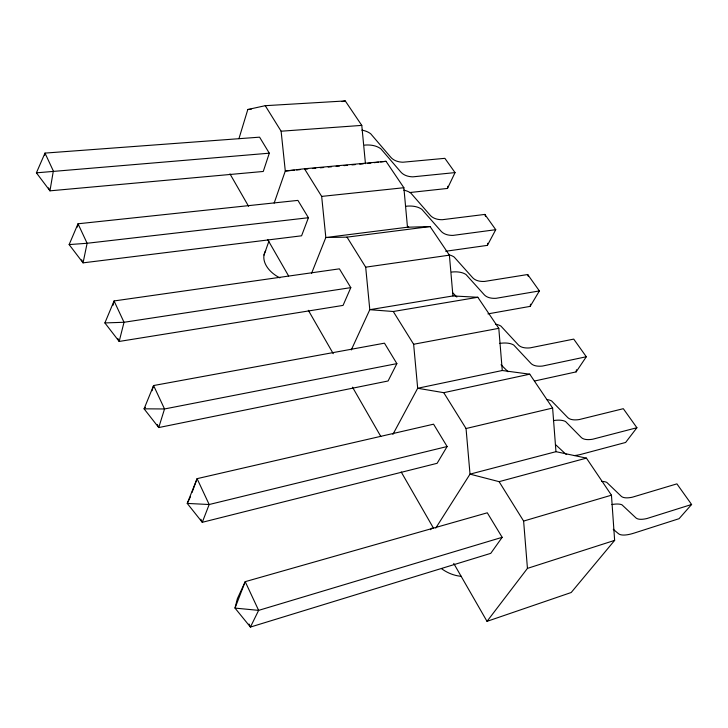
<?xml version="1.0" encoding="UTF-8"?>
<svg xmlns="http://www.w3.org/2000/svg" width="728" height="728" viewBox="0 0 728 728"><rect width="100%" height="100%" fill="white"/><g stroke="black" fill="none" stroke-linecap="round" stroke-linejoin="round"><path stroke-width="1.09" d="M487.924 313.886L530.184 306.37L530.53 304.168M534.443 381.035L576.139 371.89L576.467 369.751M445.682 251.26L487.405 245.372L487.742 243.252M409.682 192.547L447.483 188.443L447.838 186.25M44.636 155.31L44.99 153.098L259.587 137.164L269.305 153.189L263.263 171.462L49.959 190.836L36.4 172.836L44.99 153.098L53.335 170.971L49.959 190.836L48.594 187.86M77.368 227.072L78.014 223.787L297.916 200.391L308.417 217.727L301.583 235.799L83.056 262.854L69.142 244.59L78.014 223.787L87.114 243.27L83.056 262.854L81.645 259.796M113.04 305.25L114.069 300.955L339.403 268.841L350.805 287.642L343.052 305.405L119.174 341.45L104.887 322.932L114.069 300.955L124.024 322.276L119.174 341.45L117.781 338.42M152.052 390.754L153.59 385.54L384.466 343.17L396.869 363.627L388.079 380.981L158.74 427.554L144.08 408.827L153.59 385.54L164.528 408.963L158.74 427.554L157.348 424.524M238.948 138.657L247.811 109.509L265.247 105.687L345.272 100.937L361.78 125.389L365.447 163.673M274.156 203.094L285.294 171.007L281.117 131.213L265.247 105.687M264.009 255.073L268.823 241.469M192.056 492.437L197.088 478.66L433.57 424.178L447.119 446.528L437.119 463.308L202.275 522.304L187.242 503.421L197.088 478.66L209.173 504.522L202.275 522.304L200.864 519.228M311.548 273.373L325.826 237.519L321.667 196.405L304.477 168.769L285.294 171.007L294.321 170.179M351.26 349.968L369.797 309.691L365.684 267.167L347.01 237.137L325.826 237.519L407.48 227.218L430.093 226.563L449.394 255.155L452.943 295.941L477.832 297.279L498.798 328.337L502.265 370.507L529.756 374.183L552.616 408.044L555.965 451.679L586.431 458.121L611.456 495.186L614.641 540.385L571.198 592.51L487.014 621.348L453.726 563.399M447.483 188.443L455.046 172.6L444.872 158.331L402.884 162.217A33.534 20.075 -36.6 0 1 390.709 157.184L370.716 133.797A36.992 22.959 -33.9 0 0 363.572 130.494L361.871 130.148M190.499 496.669L187.242 503.421L209.173 504.522L447.119 446.528M487.405 245.372L495.741 229.693L484.848 214.414L442.278 219.71A34.735 19.092 -35.8 0 1 430.184 215.251L410.892 193.138A38.356 21.867 -33.5 0 0 403.794 190.163M392.893 434.407L417.681 388.261L413.631 344.253L393.266 311.502L369.797 309.691L452.943 295.941M530.184 306.37L539.384 290.927L527.691 274.52L484.566 281.436A36.036 17.909 -35.1 0 1 472.59 277.632L454.181 257.057A39.831 20.548 -33.1 0 0 448.767 254.782M435.754 528.091L470.015 474.137L466.047 428.528L443.752 392.683L417.681 388.261L502.265 370.507M576.139 371.89L586.304 356.756L573.728 339.102L530.084 347.866A37.437 16.471 -34.5 0 1 518.281 344.844L500.955 326.126A41.414 18.937 -32.8 0 0 495.632 324.215M502.165 537.319L490.754 553.353L250.423 627.063L235.008 608.089L237.374 598.671L245.218 581.663L487.296 512.803L502.165 537.319L258.631 610.373L235.008 608.089L245.218 581.663L258.631 610.373L250.423 627.063L249.021 624.023M487.014 621.348L527.445 568.386L614.641 540.385M546.446 399.508A43.134 16.981 -32.4 0 1 551.642 400.973L567.649 417.463A38.957 14.742 -33.9 0 0 579.206 419.565L623.314 408.69L636.9 427.736L625.625 442.46L581.281 454.281A41.578 14.924 -33.4 0 1 574.319 455.546M145.409 407.316L144.08 408.827L164.528 408.963L396.869 363.627M601.747 481.435A45.009 14.606 -32.1 0 1 606.77 482.373L621.148 496.178A40.613 12.649 -33.3 0 0 632.386 497.188L676.904 483.865L691.6 504.486L679.087 518.682L634.334 533.023A43.343 12.613 -32.9 0 1 624.442 535.044L623.132 535.053A43.343 12.613 -32.9 0 1 618.418 533.633L613.249 529.302M691.6 504.486L647.001 518.509A41.068 12.03 -33.2 0 1 635.853 517.817L621.958 504.804A45.527 13.905 -32 0 0 615.415 504.085L613.722 504.267A45.527 13.905 -32 0 0 611.911 504.55M555.965 451.679L470.015 474.137L499.099 481.663L523.614 521.066L611.456 495.186M499.099 481.663L586.431 458.121M636.9 427.736L592.674 439.221A39.376 14.232 -33.8 0 1 581.19 437.392L565.574 421.548A43.616 16.398 -32.4 0 0 558.831 420.147L557.12 420.183A43.616 16.398 -32.4 0 0 553.389 420.593M466.047 428.528L552.616 408.044M443.752 392.683L529.756 374.183M586.304 356.756L542.533 366.048A37.82 16.052 -34.4 0 1 530.794 363.254L513.786 345.072A41.851 18.455 -32.7 0 0 506.879 343.079L505.159 343.006A41.851 18.455 -32.7 0 0 499.454 343.443M341.951 101.602L345.272 100.937M413.631 344.253L498.798 328.337M539.384 290.927L496.114 298.298A36.391 17.563 -35 0 1 484.184 294.685L466.038 274.556A40.231 20.156 -33 0 0 459.022 272.09L457.302 271.917A40.231 20.156 -33 0 0 451.642 272.054M393.266 311.502L477.832 297.279M350.805 287.642L124.024 322.276L104.887 322.932M365.684 267.167L449.394 255.155M495.741 229.693L453.016 235.399A35.062 18.81 -35.6 0 1 440.95 231.095L421.876 209.355A38.73 21.549 -33.4 0 0 414.787 206.47L413.076 206.215A38.73 21.549 -33.4 0 0 405.46 206.297M347.01 237.137L430.093 226.563M308.417 217.727L87.114 243.27L69.142 244.59M367.613 163.418L370.861 163.054M374.119 162.681L378.451 162.18M380.617 161.934L386.04 161.316L403.867 187.724L407.48 227.218M36.4 172.836L269.305 153.189M321.667 196.405L403.867 187.724M455.046 172.6L412.894 176.84A33.834 19.838 -36.4 0 1 400.746 171.945L380.917 148.867A37.337 22.695 -33.8 0 0 373.783 145.646L372.081 145.318A37.337 22.695 -33.8 0 0 364.555 145.118M304.477 168.769L386.04 161.316M296.578 169.97L299.963 169.66M304.486 169.251L307.871 168.942M312.385 168.523L315.77 168.214M320.284 167.804L323.678 167.495M328.191 167.076L331.577 166.767M336.09 166.357L339.476 166.048M343.998 165.629L347.383 165.32M351.897 164.91L355.282 164.601M359.796 164.182L363.19 163.873M281.117 131.213L361.78 125.389M247.811 109.509L251.187 109.309M555.464 444.544L565.037 453.444A41.578 14.924 -33.4 0 0 566.675 454.545M501.037 364.774L508.026 371.726M456.856 297.051L453.717 293.775A37.073 18.409 -32.5 0 0 452.852 292.974M229.957 173.874L248.585 206.306M267.767 239.694L288.597 275.948M308.335 310.31L333.242 353.671M352.498 387.178L380.817 436.481M401.183 471.935L433.406 528.037M484.848 214.414L485.576 216.562M527.691 274.52L528.373 276.567M523.614 521.066L527.445 568.386M279.852 277.859A27.336 18.182 21 0 1 265.702 250.632M461.279 576.303A32.159 24.515 35.9 0 1 441.559 568.686M430.476 529.702A32.159 24.515 35.9 0 1 431.868 528.1M407.598 226.399A35.699 19.701 -32.8 0 1 408.708 227.1"/></g></svg>
